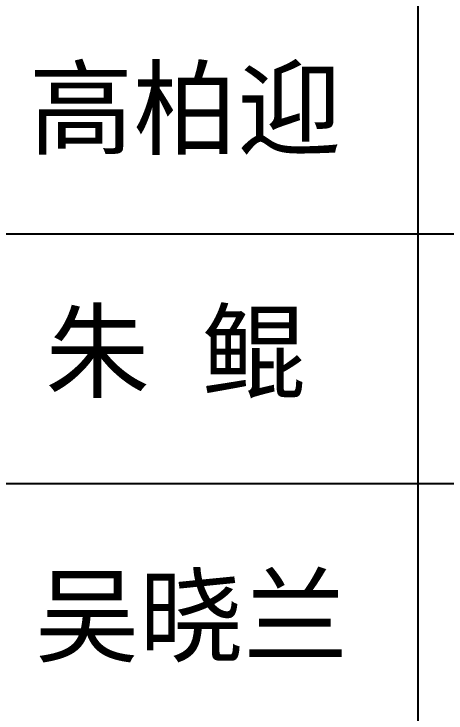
# Model space of a CAD drawing. Extents: x -417156 to 1571408, y 205758 to 1045562.
# Drawn here: x 1562570 to 1566030, y 906494 to 912092 of the extents above; entities that cross this region are included whole.
import ezdxf

# ---------------------------------------------------------------- set-up
doc = ezdxf.new("R2010")
doc.units = 0
doc.header["$LTSCALE"] = 1000
doc.header["$MEASUREMENT"] = 0
doc.layers.add('PUB_TITLE', color=4, linetype='CONTINUOUS')
doc.layers.add('签名', color=255, linetype='CONTINUOUS')
doc.styles.add('-黑体', font='simhei.ttf', dxfattribs={"width": 0.8})

msp = doc.modelspace()

# ---------------------------------------------------------------- linework, layer by layer
at = {"layer": 'PUB_TITLE', "color": 4}
for p, q in [((1565808.3, 902331.3), (1565808.3, 916331.3)), ((1558408.4, 910331.3), (1569408.4, 910331.3)), ((1558408.4, 908331.3), (1569408.4, 908331.3))]:
    msp.add_line(p, q, dxfattribs=at)

# ---------------------------------------------------------------- texts
at = {"layer": '签名', "linetype": 'CONTINUOUS', "style": '-黑体'}
for s, p in [('高柏迎', (1562689.6, 911030.5)), ('朱 鲲', (1562820.7, 909082.2)), ('吴晓兰', (1562739.4, 906966.1))]:
    msp.add_text(s, height=612, dxfattribs=at).set_placement(p)

doc.saveas('drawing.dxf')
